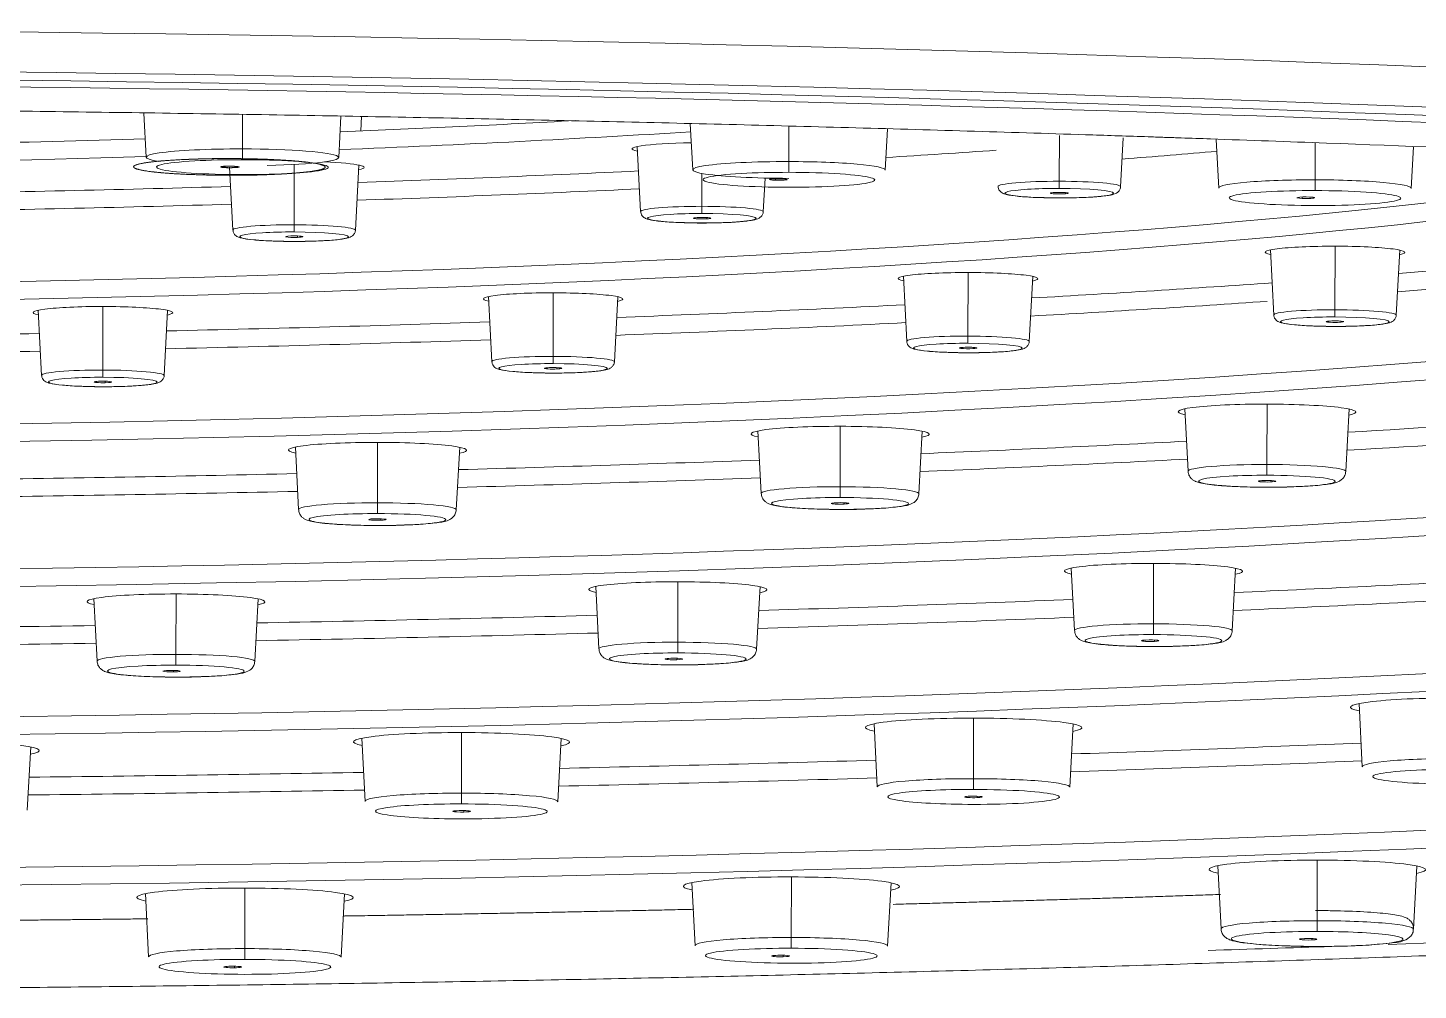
# Model space of a CAD drawing. Extents: x 16539 to 19738, y -91 to 2224.
# Drawn here: x 17531.93 to 17571.86, y 1192.74 to 1220.38 of the extents above; entities that cross this region are included whole.
import ezdxf

# ---------------------------------------------------------------- set-up
doc = ezdxf.new("R2010")
doc.units = 0
doc.header["$LTSCALE"] = 10
doc.header["$MEASUREMENT"] = 0
doc.layers.add('1', color=7, linetype='CONTINUOUS')

msp = doc.modelspace()

# ---------------------------------------------------------------- linework, layer by layer
at = {"layer": '1', "color": 7, "linetype": 'Continuous', "lineweight": 18}
for p, q in [((17535.264, 1217.926), (17535.328, 1216.664)), ((17540.858, 1216.656), (17540.922, 1217.842)), ((17541.491, 1217.418), (17541.514, 1217.829)), ((17550.955, 1217.627), (17551.023, 1216.301)), ((17556.553, 1216.293), (17556.616, 1217.471)), ((17563.313, 1215.817), (17563.389, 1217.222)), ((17566.061, 1217.177), (17566.132, 1215.777)), ((17549.433, 1216.972), (17549.529, 1215.102)), ((17571.662, 1215.769), (17571.726, 1216.96)), ((17537.725, 1216.38), (17537.817, 1214.572)), ((17541.337, 1214.567), (17541.438, 1216.437)), ((17553.049, 1215.097), (17553.101, 1216.066)), ((17567.615, 1214.002), (17567.711, 1212.132)), ((17571.231, 1212.127), (17571.332, 1213.997)), ((17557.075, 1213.246), (17557.171, 1211.376)), ((17560.691, 1211.371), (17560.792, 1213.241)), ((17545.159, 1212.663), (17545.255, 1210.792)), ((17548.774, 1210.787), (17548.875, 1212.657)), ((17532.228, 1212.27), (17532.324, 1210.4)), ((17535.844, 1210.395), (17535.945, 1212.265)), ((17565.159, 1209.44), (17565.251, 1207.644)), ((17569.781, 1207.638), (17569.878, 1209.434)), ((17552.899, 1208.802), (17552.991, 1207.006)), ((17557.52, 1207), (17557.617, 1208.796)), ((17539.613, 1208.341), (17539.705, 1206.545)), ((17544.235, 1206.539), (17544.332, 1208.334)), ((17561.898, 1204.865), (17561.99, 1203.069)), ((17566.52, 1203.063), (17566.617, 1204.859)), ((17548.238, 1204.339), (17548.33, 1202.543)), ((17552.86, 1202.536), (17552.957, 1204.332)), ((17533.826, 1203.988), (17533.918, 1202.192)), ((17538.448, 1202.186), (17538.545, 1203.981)), ((17570.162, 1200.975), (17570.254, 1199.159)), ((17556.232, 1200.396), (17556.325, 1198.58)), ((17561.855, 1198.572), (17561.953, 1200.388)), ((17541.524, 1199.981), (17541.617, 1198.165)), ((17547.147, 1198.157), (17547.245, 1199.973)), ((17531.913, 1197.914), (17532.011, 1199.73)), ((17566.104, 1196.318), (17566.197, 1194.502)), ((17571.727, 1194.494), (17571.825, 1196.31)), ((17550.998, 1195.836), (17551.091, 1194.02)), ((17556.62, 1194.012), (17556.719, 1195.827)), ((17535.305, 1195.516), (17535.398, 1193.7)), ((17540.928, 1193.692), (17541.026, 1195.508))]:
    msp.add_line(p, q, dxfattribs=at)
at = {"layer": '1', "color": 7, "linetype": 'Continuous', "lineweight": 13}
for p, q in [((17538.092, 1216.902), (17538.094, 1217.888)), ((17553.789, 1217.555), (17553.787, 1216.539)), ((17561.553, 1215.973), (17561.555, 1217.29)), ((17568.898, 1217.069), (17568.897, 1216.015)), ((17539.577, 1214.724), (17539.579, 1216.456)), ((17551.288, 1215.253), (17551.29, 1216.199)), ((17553.405, 1216.002), (17553.401, 1216.044)), ((17561.732, 1215.616), (17561.735, 1215.647)), ((17568.528, 1215.481), (17568.523, 1215.521)), ((17551.431, 1214.893), (17551.433, 1214.93)), ((17539.676, 1214.362), (17539.678, 1214.402)), ((17569.47, 1212.284), (17569.473, 1214.109)), ((17558.93, 1211.527), (17558.933, 1213.352)), ((17547.014, 1210.944), (17547.017, 1212.769)), ((17534.083, 1210.552), (17534.086, 1212.377)), ((17569.65, 1211.926), (17569.652, 1211.957)), ((17559.077, 1211.167), (17559.079, 1211.203)), ((17547.123, 1210.582), (17547.125, 1210.622)), ((17534.152, 1210.189), (17534.153, 1210.231)), ((17567.515, 1207.839), (17567.518, 1209.574)), ((17555.255, 1207.201), (17555.257, 1208.936)), ((17541.97, 1206.74), (17541.972, 1208.475)), ((17567.668, 1207.377), (17567.665, 1207.341)), ((17555.375, 1206.741), (17555.372, 1206.702)), ((17542.053, 1206.281), (17542.051, 1206.239)), ((17564.254, 1203.265), (17564.257, 1204.999)), ((17550.595, 1202.738), (17550.597, 1204.473)), ((17536.182, 1202.387), (17536.185, 1204.122)), ((17564.287, 1202.799), (17564.284, 1202.761)), ((17550.575, 1202.275), (17550.573, 1202.234)), ((17536.109, 1201.926), (17536.108, 1201.883)), ((17559.089, 1198.818), (17559.092, 1200.557)), ((17544.384, 1200.142), (17544.382, 1198.403)), ((17559.191, 1198.315), (17559.189, 1198.274)), ((17544.452, 1197.901), (17544.45, 1197.858)), ((17568.961, 1194.74), (17568.962, 1196.479)), ((17553.857, 1195.997), (17553.855, 1194.258)), ((17538.165, 1195.678), (17538.162, 1193.938)), ((17568.804, 1194.227), (17568.802, 1194.186)), ((17553.626, 1193.747), (17553.625, 1193.705)), ((17537.863, 1193.432), (17537.862, 1193.388))]:
    msp.add_line(p, q, dxfattribs=at)
for centre, major_axis, ratio, start_param, end_param in [((17513.616, 1207.315), (149.898, -0.213), 0.087156, 0.033277, 1.571185), ((17538.092, 1216.892), (0, -0.3), 0.000387, 4.677482, 5.897809), ((17538.093, 1216.378), (2.465, -0.004), 0.087156, 2.158417, 4.712778), ((17538.093, 1216.378), (2.465, -0.004), 0.087156, 4.712778, 7.216234), ((17553.787, 1216.529), (0, 0.3), 0.000387, 1.53589, 3.054326), ((17553.787, 1216.015), (2.465, -0.004), 0.087156, 2.158417, 4.712778), ((17553.787, 1216.015), (2.465, -0.004), 0.087156, 4.712778, 7.216234), ((17561.553, 1215.82), (1.76, -0.003), 0.087156, 1.571185, 3.146155), ((17561.553, 1215.966), (0, -0.2), 0.000387, 4.677482, 6.195919), ((17561.553, 1215.82), (1.76, -0.003), 0.087156, 6.278617, 7.85437), ((17568.897, 1216.004), (0, 0.3), 0.000387, 1.53589, 3.054326), ((17561.553, 1215.631), (1.56, -0.002), 0.087156, 2.193957, 4.712778), ((17561.553, 1215.631), (1.56, -0.002), 0.087156, 4.712778, 7.85437), ((17568.897, 1215.491), (2.465, -0.004), 0.087156, 2.174901, 4.712729), ((17568.897, 1215.491), (2.465, -0.004), 0.087156, 4.712729, 7.216224), ((17551.289, 1215.1), (1.76, -0.003), 0.087156, 1.571185, 3.146155), ((17551.288, 1215.246), (0, -0.2), 0.000387, 4.677482, 6.195919), ((17551.289, 1215.1), (1.76, -0.003), 0.087156, 6.278617, 7.85437), ((17539.577, 1214.57), (1.76, -0.003), 0.087156, 1.571185, 3.146155), ((17539.577, 1214.717), (0, 0.2), 0.000387, 1.53589, 3.054326), ((17539.577, 1214.57), (1.76, -0.003), 0.087156, 6.278617, 7.85437), ((17551.289, 1214.911), (1.56, -0.002), 0.087156, 2.193957, 4.712778), ((17551.289, 1214.911), (1.56, -0.002), 0.087156, 4.712778, 7.85437), ((17539.577, 1214.382), (1.56, -0.002), 0.087156, 2.193957, 4.712778), ((17539.577, 1214.382), (1.56, -0.002), 0.087156, 4.712778, 7.85437), ((17569.471, 1212.13), (1.76, -0.003), 0.087156, 1.571185, 3.146155), ((17569.47, 1211.941), (1.56, -0.002), 0.087156, 2.193957, 4.712778), ((17569.47, 1212.277), (0, -0.2), 0.000387, 4.677482, 6.195919), ((17569.471, 1212.13), (1.76, -0.003), 0.087156, 6.278617, 7.85437), ((17569.47, 1211.941), (1.56, -0.002), 0.087156, 4.712778, 7.85437), ((17558.931, 1211.374), (1.76, -0.003), 0.087156, 1.571185, 3.146155), ((17558.93, 1211.52), (0, -0.2), 0.000387, 4.677482, 6.195919), ((17558.931, 1211.374), (1.76, -0.003), 0.087156, 6.278617, 7.85437), ((17558.93, 1211.185), (1.56, -0.002), 0.087156, 2.193957, 4.712778), ((17558.93, 1211.185), (1.56, -0.002), 0.087156, 4.712778, 7.85437), ((17547.014, 1210.791), (1.76, -0.003), 0.087156, 1.571185, 3.146155), ((17547.014, 1210.937), (0, -0.2), 0.000387, 4.677482, 6.195919), ((17547.014, 1210.791), (1.76, -0.003), 0.087156, 6.278617, 7.85437), ((17547.014, 1210.602), (1.56, -0.002), 0.087156, 4.712778, 7.85437), ((17534.084, 1210.398), (1.76, -0.003), 0.087156, 1.571185, 3.146155), ((17534.083, 1210.209), (1.56, -0.002), 0.087156, 2.193957, 4.712778), ((17534.083, 1210.545), (0, -0.2), 0.000387, 4.677482, 6.195919), ((17534.084, 1210.398), (1.76, -0.003), 0.087156, 6.278617, 7.85437), ((17534.083, 1210.209), (1.56, -0.002), 0.087156, 4.712778, 7.85437), ((17547.014, 1210.602), (1.56, -0.002), 0.087156, 2.193957, 4.712778), ((17567.516, 1207.642), (2.265, -0.003), 0.087156, 1.571185, 3.146151), ((17567.515, 1207.829), (0, -0.3), 0.000387, 4.677482, 6.195919), ((17567.516, 1207.642), (2.265, -0.003), 0.087156, 6.278614, 7.85437), ((17567.515, 1207.359), (1.965, -0.003), 0.087156, 4.712778, 7.85437), ((17555.255, 1207.004), (2.265, -0.003), 0.087156, 1.571185, 3.146151), ((17555.255, 1207.191), (0, -0.3), 0.000387, 4.677482, 6.195919), ((17555.255, 1207.004), (2.265, -0.003), 0.087156, 6.278614, 7.85437), ((17567.515, 1207.359), (1.965, -0.003), 0.087156, 2.157828, 4.712778), ((17541.97, 1206.543), (2.265, -0.003), 0.087156, 1.571185, 3.146151), ((17541.97, 1206.73), (0, -0.3), 0.000387, 4.677482, 6.195919), ((17541.97, 1206.543), (2.265, -0.003), 0.087156, 6.278614, 7.85437), ((17555.255, 1206.721), (1.965, -0.003), 0.087156, 2.157828, 4.712778), ((17555.255, 1206.721), (1.965, -0.003), 0.087156, 4.712778, 7.85437), ((17541.97, 1206.26), (1.965, -0.003), 0.087156, 2.157828, 4.712778), ((17541.97, 1206.26), (1.965, -0.003), 0.087156, 4.712778, 7.85437), ((17564.255, 1203.067), (2.265, -0.003), 0.087156, 1.571185, 3.146151), ((17564.254, 1203.254), (0, 0.3), 0.000387, 1.53589, 3.054326), ((17564.255, 1203.067), (2.265, -0.003), 0.087156, 6.278614, 7.85437), ((17550.595, 1202.54), (2.265, -0.003), 0.087156, 1.571185, 3.146151), ((17550.595, 1202.727), (0, 0.3), 0.000387, 1.53589, 3.054326), ((17550.595, 1202.54), (2.265, -0.003), 0.087156, 6.278614, 7.85437), ((17564.255, 1202.784), (1.965, -0.003), 0.087156, 2.157828, 4.712778), ((17564.255, 1202.784), (1.965, -0.003), 0.087156, 4.712778, 7.85437), ((17536.183, 1202.19), (2.265, -0.003), 0.087156, 1.571185, 3.146151), ((17536.182, 1202.377), (0, 0.3), 0.000387, 1.53589, 3.054326), ((17536.183, 1202.19), (2.265, -0.003), 0.087156, 6.278614, 7.85437), ((17550.595, 1202.257), (1.965, -0.003), 0.087156, 2.157828, 4.712778), ((17550.595, 1202.257), (1.965, -0.003), 0.087156, 4.712778, 7.85437), ((17536.182, 1201.907), (1.965, -0.003), 0.087156, 2.157828, 4.712778), ((17536.182, 1201.907), (1.965, -0.003), 0.087156, 4.712778, 7.85437), ((17559.089, 1198.807), (0, -0.3), 0.000387, 4.677482, 6.195919), ((17573.019, 1198.873), (2.465, -0.004), 0.087156, 2.158417, 4.712778), ((17544.382, 1198.393), (0, 0.3), 0.000387, 1.53589, 3.054326), ((17559.089, 1198.294), (2.465, -0.004), 0.087156, 4.712778, 7.216234), ((17544.382, 1197.879), (2.465, -0.004), 0.087156, 4.712778, 7.216234), ((17568.962, 1194.499), (2.765, -0.004), 0.087156, 1.57128, 3.146151), ((17568.961, 1194.216), (2.465, -0.004), 0.087156, 2.158434, 4.712778), ((17568.961, 1194.73), (0, -0.3), 0.000528, 4.677482, 6.195919), ((17568.962, 1194.499), (2.765, -0.004), 0.087156, 6.278617, 7.854465), ((17553.855, 1194.247), (0, 0.3), 0.000387, 1.53589, 3.054326), ((17568.961, 1194.216), (2.465, -0.004), 0.087156, 4.712778, 6.87164), ((17538.162, 1193.414), (2.465, -0.004), 0.087156, 2.158417, 4.712778), ((17538.162, 1193.928), (0, 0.3), 0.000387, 1.53589, 3.054326), ((17538.162, 1193.414), (2.465, -0.004), 0.087156, 4.712778, 7.216234), ((17553.855, 1193.734), (2.465, -0.004), 0.087156, 2.158417, 4.712778), ((17553.855, 1193.734), (2.465, -0.004), 0.087156, 4.712778, 7.216234)]:
    msp.add_ellipse(centre, major_axis=major_axis, ratio=ratio, start_param=start_param, end_param=end_param, dxfattribs=at)
at = {"layer": '1', "color": 7, "linetype": 'Continuous', "lineweight": 18}
for centre, major_axis, ratio, start_param, end_param in [((17513.614, 1206.23), (149.122, -0.212), 0.087156, 0.119671, 1.571185), ((17513.614, 1206.062), (-148.362, 0.211), 0.087156, 1.968057, 4.712778), ((17513.614, 1205.925), (-147.742, 0.21), 0.087156, 2.736961, 4.712778), ((17513.637, 1222.331), (-62.469, 0.089), 0.087156, 2.022544, 2.146882), ((17513.637, 1222.331), (-62.469, 0.089), 0.087156, 1.744709, 1.925105), ((17513.637, 1221.866), (-62.968, 0.089), 0.087156, 2.018224, 2.205541), ((17538.093, 1216.661), (2.765, -0.004), 0.087156, 1.571185, 3.660344), ((17538.093, 1216.661), (2.765, -0.004), 0.087156, 4.972892, 7.85437), ((17551.291, 1216.904), (2.005, -0.003), 0.087156, 1.725221, 3.535417), ((17513.637, 1221.866), (-73.032, 0.104), 0.087156, 2.199405, 2.254138), ((17513.636, 1221.401), (-73.531, 0.104), 0.087156, 2.313484, 2.364977), ((17513.637, 1221.866), (-62.968, 0.089), 0.087156, 1.571185, 1.922602), ((17513.633, 1219.342), (-73.669, 0.105), 0.087156, 1.571185, 2.693323), ((17538.093, 1216.378), (2.465, -0.004), 0.087156, 1.571185, 2.158417), ((17537.747, 1216.383), (-0.254, 0), 0.087481, 4.530695, 7.672288), ((17537.747, 1216.383), (-0.254, 0), 0.087481, 1.389103, 4.530695), ((17538.093, 1216.378), (2.465, -0.004), 0.087156, 0.933049, 1.571185), ((17539.58, 1216.374), (2.005, -0.003), 0.087156, 5.889353, 7.408804), ((17553.788, 1216.298), (2.765, -0.004), 0.087156, 1.571185, 4.712778), ((17553.788, 1216.298), (2.765, -0.004), 0.087156, 6.278616, 7.85437), ((17513.632, 1218.877), (-74.168, 0.105), 0.087156, 1.571185, 2.690966), ((17513.637, 1221.866), (-73.032, 0.104), 0.087156, 1.961086, 2.083755), ((17553.787, 1216.015), (2.465, -0.004), 0.087156, 1.571185, 2.158417), ((17553.481, 1216.023), (-0.254, 0), 0.087442, 4.40925, 7.550842), ((17553.481, 1216.023), (-0.254, 0), 0.087442, 1.267657, 4.40925), ((17553.787, 1216.015), (2.465, -0.004), 0.087156, 0.933049, 1.571185), ((17568.897, 1215.774), (2.765, -0.004), 0.087156, 1.571185, 3.146155), ((17568.897, 1215.774), (2.765, -0.004), 0.087156, 6.278616, 7.85437), ((17513.637, 1221.866), (-73.032, 0.104), 0.087156, 1.778726, 1.907483), ((17513.636, 1221.401), (-73.531, 0.104), 0.087156, 1.957895, 2.080368), ((17561.553, 1215.631), (1.56, -0.002), 0.087156, 1.571185, 2.193957), ((17561.554, 1215.632), (-0.252, 0), 0.087156, 5.49867, 8.640263), ((17561.554, 1215.632), (-0.252, 0), 0.087156, 2.357077, 5.49867), ((17568.897, 1215.491), (2.465, -0.004), 0.087156, 1.571185, 2.174901), ((17568.633, 1215.501), (-0.254, 0), 0.087386, 4.287872, 7.429464), ((17568.633, 1215.501), (-0.254, 0), 0.087386, 1.146279, 4.287872), ((17568.897, 1215.491), (2.465, -0.004), 0.087156, 0.933039, 1.571185), ((17513.636, 1221.401), (-73.531, 0.104), 0.087156, 1.77691, 1.905519), ((17551.289, 1214.911), (1.56, -0.002), 0.087156, 1.571185, 2.193957), ((17551.291, 1214.912), (-0.251, 0), 0.087188, 5.302283, 8.443876), ((17551.291, 1214.912), (-0.251, 0), 0.087188, 2.16069, 5.302283), ((17539.577, 1214.382), (1.56, -0.002), 0.087156, 1.571185, 2.193957), ((17539.58, 1214.382), (-0.251, 0), 0.087216, 5.105827, 8.247419), ((17539.58, 1214.382), (-0.251, 0), 0.087216, 1.964234, 5.105827), ((17513.628, 1215.888), (-86.368, 0.123), 0.087156, 1.571185, 2.912056), ((17513.629, 1216.353), (-85.869, 0.122), 0.087156, 1.571185, 2.844119), ((17569.473, 1213.934), (2.005, -0.003), 0.087156, 1.571185, 3.535417), ((17569.473, 1213.934), (2.005, -0.003), 0.087156, 5.889353, 7.85437), ((17513.625, 1213.365), (-99.069, 0.141), 0.087156, 1.571185, 3.208102), ((17513.632, 1218.877), (-85.232, 0.121), 0.087156, 2.313975, 2.400762), ((17558.933, 1213.178), (2.005, -0.003), 0.087156, 1.571185, 3.535417), ((17558.933, 1213.178), (2.005, -0.003), 0.087156, 5.889353, 7.85437), ((17513.632, 1218.412), (-85.731, 0.122), 0.087156, 2.308232, 2.394871), ((17547.017, 1212.595), (2.005, -0.003), 0.087156, 1.571185, 3.535417), ((17547.017, 1212.595), (2.005, -0.003), 0.087156, 5.889353, 7.85437), ((17513.632, 1218.877), (-85.232, 0.121), 0.087156, 2.156798, 2.257574), ((17534.086, 1212.202), (2.005, -0.003), 0.087156, 1.571185, 3.535417), ((17534.086, 1212.202), (2.005, -0.003), 0.087156, 5.889353, 7.85437), ((17513.632, 1218.877), (-85.232, 0.121), 0.087156, 1.996822, 2.106336), ((17513.632, 1218.412), (-85.731, 0.122), 0.087156, 2.152576, 2.250702), ((17513.624, 1212.9), (-99.568, 0.141), 0.087156, 1.571185, 3.069185), ((17513.632, 1218.877), (-85.232, 0.121), 0.087156, 1.835422, 1.950287), ((17513.632, 1218.412), (-85.731, 0.122), 0.087156, 1.993827, 2.103292), ((17569.47, 1211.941), (1.56, -0.002), 0.087156, 1.571185, 2.193957), ((17569.472, 1211.942), (-0.252, 0), 0.087155, 5.498937, 8.64053), ((17569.472, 1211.942), (-0.252, 0), 0.087155, 2.357345, 5.498937), ((17513.632, 1218.877), (-85.232, 0.121), 0.087156, 1.673532, 1.791293), ((17513.632, 1218.412), (-85.731, 0.122), 0.087156, 1.833508, 1.948323), ((17558.93, 1211.185), (1.56, -0.002), 0.087156, 1.571185, 2.193957), ((17558.933, 1211.186), (-0.252, 0), 0.087197, 5.324362, 8.465954), ((17558.933, 1211.186), (-0.252, 0), 0.087197, 2.182769, 5.324362), ((17513.632, 1218.412), (-85.731, 0.122), 0.087156, 1.6726, 1.790311), ((17547.014, 1210.602), (1.56, -0.002), 0.087156, 1.571185, 2.193957), ((17513.62, 1209.911), (-113.768, 0.162), 0.087156, 1.571185, 3.218116), ((17534.083, 1210.209), (1.56, -0.002), 0.087156, 1.571185, 2.193957), ((17547.017, 1210.602), (-0.252, 0), 0.087234, 5.149705, 8.291298), ((17547.017, 1210.602), (-0.252, 0), 0.087234, 2.008113, 5.149705), ((17513.62, 1210.376), (-113.269, 0.161), 0.087156, 1.571185, 3.147381), ((17534.087, 1210.21), (-0.252, 0), 0.087262, 4.974982, 8.116575), ((17534.087, 1210.21), (-0.252, 0), 0.087262, 1.83339, 4.974982), ((17567.518, 1209.351), (2.555, -0.004), 0.087156, 1.571185, 3.544449), ((17567.518, 1209.351), (2.555, -0.004), 0.087156, 5.880321, 7.85437), ((17513.628, 1215.888), (-98.432, 0.14), 0.087156, 2.178789, 2.259145), ((17555.258, 1208.714), (2.555, -0.004), 0.087156, 1.571185, 3.544449), ((17555.258, 1208.714), (2.555, -0.004), 0.087156, 5.880321, 7.85437), ((17541.973, 1208.252), (2.555, -0.004), 0.087156, 1.571185, 3.544449), ((17541.973, 1208.252), (2.555, -0.004), 0.087156, 5.880321, 7.85437), ((17513.628, 1215.888), (-98.432, 0.14), 0.087156, 2.033834, 2.122485), ((17513.627, 1215.424), (-98.931, 0.141), 0.087156, 2.17496, 2.255365), ((17513.615, 1206.923), (-128.968, 0.183), 0.087156, 1.571185, 3.274026), ((17513.616, 1207.388), (-128.469, 0.183), 0.087156, 1.571185, 3.214582), ((17513.628, 1215.888), (-98.432, 0.14), 0.087156, 1.887799, 1.981801), ((17513.627, 1215.424), (-98.931, 0.141), 0.087156, 2.031036, 2.119687), ((17513.628, 1215.888), (-98.432, 0.14), 0.087156, 1.741273, 1.838515), ((17567.515, 1207.359), (1.965, -0.003), 0.087156, 1.571185, 2.157829), ((17513.627, 1215.424), (-98.931, 0.141), 0.087156, 1.885835, 1.979887), ((17567.517, 1207.359), (-0.253, 0), 0.087208, 5.342035, 8.483628), ((17567.517, 1207.359), (-0.253, 0), 0.087208, 2.200443, 5.342035), ((17513.627, 1215.424), (-98.931, 0.141), 0.087156, 1.740144, 1.837435), ((17555.255, 1206.721), (1.965, -0.003), 0.087156, 1.571185, 2.157829), ((17555.257, 1206.722), (-0.253, 0), 0.087255, 5.184816, 8.326409), ((17555.257, 1206.722), (-0.253, 0), 0.087255, 2.043223, 5.184816), ((17541.97, 1206.26), (1.965, -0.003), 0.087156, 1.571185, 2.157829), ((17541.972, 1206.26), (-0.253, 0), 0.087293, 5.027518, 8.169111), ((17541.972, 1206.26), (-0.253, 0), 0.087293, 1.885926, 5.027518), ((17564.257, 1204.777), (2.555, -0.004), 0.087156, 1.571185, 3.544449), ((17564.257, 1204.777), (2.555, -0.004), 0.087156, 5.880321, 7.85437), ((17550.598, 1204.25), (2.555, -0.004), 0.087156, 1.571185, 3.544449), ((17550.598, 1204.25), (2.555, -0.004), 0.087156, 5.880321, 7.85437), ((17513.624, 1212.9), (-112.632, 0.16), 0.087156, 2.060439, 2.142808), ((17536.185, 1203.899), (2.555, -0.004), 0.087156, 1.571185, 3.544449), ((17536.185, 1203.899), (2.555, -0.004), 0.087156, 5.880321, 7.85437), ((17513.624, 1212.9), (-112.632, 0.16), 0.087156, 1.927314, 2.014346), ((17513.623, 1212.435), (-113.131, 0.161), 0.087156, 2.057788, 2.13839), ((17513.624, 1212.9), (-112.632, 0.16), 0.087156, 1.658659, 1.75163), ((17513.624, 1212.9), (-112.632, 0.16), 0.087156, 1.793698, 1.883724), ((17513.623, 1212.435), (-113.131, 0.161), 0.087156, 1.925449, 2.01253), ((17513.623, 1212.435), (-113.131, 0.161), 0.087156, 1.792471, 1.882546), ((17564.255, 1202.784), (1.965, -0.003), 0.087156, 1.571185, 2.157829), ((17564.163, 1202.78), (-0.253, 0), 0.087275, 5.213991, 8.355584), ((17564.163, 1202.78), (-0.253, 0), 0.087275, 2.072399, 5.213991), ((17513.623, 1212.435), (-113.131, 0.161), 0.087156, 1.658021, 1.75109), ((17550.595, 1202.257), (1.965, -0.003), 0.087156, 1.571185, 2.157829), ((17536.182, 1201.907), (1.965, -0.003), 0.087156, 1.571185, 2.157829), ((17550.484, 1202.254), (-0.253, 0), 0.087323, 5.070848, 8.212441), ((17550.484, 1202.254), (-0.253, 0), 0.087323, 1.929256, 5.070848), ((17536.054, 1201.905), (-0.253, 0), 0.087358, 4.927636, 8.069228), ((17536.054, 1201.905), (-0.253, 0), 0.087358, 1.786043, 4.927636), ((17573.022, 1200.866), (3.105, -0.004), 0.087156, 1.571185, 3.550143), ((17559.092, 1200.286), (3.105, -0.004), 0.087156, 1.571185, 3.550143), ((17559.092, 1200.286), (3.105, -0.004), 0.087156, 5.874578, 7.85437), ((17544.385, 1199.872), (3.105, -0.004), 0.087156, 1.571185, 3.550143), ((17544.385, 1199.872), (3.105, -0.004), 0.087156, 5.874578, 7.85437), ((17529.151, 1199.629), (3.105, -0.004), 0.087156, 5.874578, 7.85437), ((17513.62, 1209.911), (-127.832, 0.182), 0.087156, 1.958288, 2.029612), ((17513.62, 1209.911), (-127.832, 0.182), 0.087156, 1.836748, 1.911262), ((17513.619, 1209.446), (-128.331, 0.182), 0.087156, 1.956472, 2.027943), ((17573.019, 1199.156), (2.765, -0.004), 0.087156, 1.571185, 3.146155), ((17513.62, 1209.911), (-127.832, 0.182), 0.087156, 1.714962, 1.791391), ((17513.619, 1209.446), (-128.331, 0.182), 0.087156, 1.835471, 1.910084), ((17559.09, 1198.577), (2.765, -0.004), 0.087156, 1.571185, 3.146155), ((17559.09, 1198.577), (2.765, -0.004), 0.087156, 6.278616, 7.85437), ((17573.019, 1198.873), (2.465, -0.004), 0.087156, 1.571185, 2.158417), ((17513.619, 1209.446), (-128.331, 0.182), 0.087156, 1.714177, 1.790753), ((17544.382, 1198.162), (2.765, -0.004), 0.087156, 1.571185, 3.146155), ((17544.382, 1198.162), (2.765, -0.004), 0.087156, 6.278616, 7.85437), ((17559.089, 1198.294), (2.465, -0.004), 0.087156, 1.571185, 4.712778), ((17559.089, 1198.294), (2.465, -0.004), 0.087156, 0.933049, 1.571185), ((17544.382, 1197.879), (2.465, -0.004), 0.087156, 1.571185, 4.712778), ((17544.382, 1197.879), (2.465, -0.004), 0.087156, 0.933049, 1.571185), ((17559.091, 1198.294), (-0.253, 0), 0.087354, 5.106633, 8.248226), ((17559.091, 1198.294), (-0.253, 0), 0.087354, 1.965041, 5.106633), ((17544.385, 1197.88), (-0.253, 0), 0.087398, 4.975396, 8.116988), ((17544.385, 1197.88), (-0.253, 0), 0.087398, 1.833803, 4.975396), ((17568.964, 1196.209), (3.105, -0.004), 0.087156, 1.571185, 3.550192), ((17568.964, 1196.209), (3.105, -0.004), 0.087156, 5.874578, 7.85437), ((17553.858, 1195.726), (3.105, -0.004), 0.087156, 1.571185, 3.550192), ((17553.858, 1195.726), (3.105, -0.004), 0.087156, 5.874578, 7.85437), ((17538.165, 1195.407), (3.105, -0.004), 0.087156, 1.571185, 3.550192), ((17538.165, 1195.407), (3.105, -0.004), 0.087156, 5.874578, 7.85437), ((17568.961, 1194.216), (2.465, -0.004), 0.087156, 1.571327, 2.158434), ((17568.961, 1194.216), (2.465, -0.004), 0.087156, 0.588454, 1.571327), ((17553.856, 1194.017), (2.765, -0.004), 0.087156, 1.571185, 3.146155), ((17553.855, 1193.734), (2.465, -0.004), 0.087156, 1.571185, 2.158417), ((17553.855, 1193.734), (2.465, -0.004), 0.087156, 0.933049, 1.571185), ((17553.856, 1194.017), (2.765, -0.004), 0.087156, 6.278616, 7.85437), ((17513.614, 1206.062), (-148.362, 0.211), 0.087156, 1.930554, 1.956276), ((17568.697, 1194.207), (-0.254, 0), 0.087385, 5.137686, 8.279278), ((17568.697, 1194.207), (-0.254, 0), 0.087385, 1.996093, 5.137686), ((17538.163, 1193.697), (2.765, -0.004), 0.087156, 1.571185, 3.146155), ((17538.162, 1193.414), (2.465, -0.004), 0.087156, 1.571185, 2.158417), ((17538.163, 1193.697), (2.765, -0.004), 0.087156, 6.278616, 7.85437), ((17538.162, 1193.414), (2.465, -0.004), 0.087156, 0.933049, 1.571185), ((17553.549, 1193.726), (-0.254, 0), 0.087441, 5.016308, 8.157901), ((17553.549, 1193.726), (-0.254, 0), 0.087441, 1.874716, 5.016308), ((17537.816, 1193.41), (-0.254, 0), 0.087481, 4.894863, 8.036456), ((17537.816, 1193.41), (-0.254, 0), 0.087481, 1.75327, 4.894863)]:
    msp.add_ellipse(centre, major_axis=major_axis, ratio=ratio, start_param=start_param, end_param=end_param, dxfattribs=at)
for points, degree, knots in [([(17513.652, 1192.747), (17516.055, 1192.744), (17518.456, 1192.746), (17522.053, 1192.756), (17523.252, 1192.761), (17524.749, 1192.769), (17525.048, 1192.77), (17525.647, 1192.774), (17525.947, 1192.776), (17526.844, 1192.781), (17527.442, 1192.785), (17530.424, 1192.807), (17532.795, 1192.829), (17537.508, 1192.884), (17539.849, 1192.916), (17544.503, 1192.991), (17549.127, 1193.076), (17555.977, 1193.232), (17560.485, 1193.355), (17564.963, 1193.489), (17567.188, 1193.561), (17570.502, 1193.676), (17571.603, 1193.716), (17572.837, 1193.762), (17572.975, 1193.767), (17573.249, 1193.777), (17573.386, 1193.782), (17573.796, 1193.798), (17574.616, 1193.829), (17575.431, 1193.861), (17578.136, 1193.969), (17580.267, 1194.06), (17584.464, 1194.25), (17586.53, 1194.35), (17590.596, 1194.557), (17594.598, 1194.773), (17600.407, 1195.122), (17604.151, 1195.372), (17607.828, 1195.63), (17609.635, 1195.763), (17611.851, 1195.935), (17612.513, 1195.987), (17613.279, 1196.049), (17613.607, 1196.075), (17613.825, 1196.093), (17613.933, 1196.102), (17614.911, 1196.182), (17615.769, 1196.254), (17618.304, 1196.472), (17619.947, 1196.62), (17623.139, 1196.923), (17626.236, 1197.233), (17630.604, 1197.715), (17633.331, 1198.05), (17635.965, 1198.39), (17637.235, 1198.563), (17639.681, 1198.916), (17640.857, 1199.095), (17642.268, 1199.324), (17642.616, 1199.381), (17642.96, 1199.439), (17643.098, 1199.462), (17643.166, 1199.474), (17643.371, 1199.508), (17644.048, 1199.624), (17644.704, 1199.74), (17646.234, 1200.021), (17647.197, 1200.21), (17649.012, 1200.59), (17650.715, 1200.974), (17652.938, 1201.559), (17654.2, 1201.956), (17655.35, 1202.356), (17655.87, 1202.557), (17656.797, 1202.963), (17657.205, 1203.168), (17657.599, 1203.4), (17657.663, 1203.439), (17657.725, 1203.478), (17657.766, 1203.504), (17657.787, 1203.517), (17657.887, 1203.581), (17658.117, 1203.737), (17658.313, 1203.892), (17658.66, 1204.202), (17658.832, 1204.409), (17659.06, 1204.823), (17659.171, 1205.236), (17658.99, 1205.856), (17658.638, 1206.268), (17658.17, 1206.681), (17657.878, 1206.887), (17657.175, 1207.299), (17656.765, 1207.505), (17656.266, 1207.724), (17656.236, 1207.737), (17656.176, 1207.763), (17656.146, 1207.775), (17656.055, 1207.814), (17655.87, 1207.891), (17655.421, 1208.07), (17655.005, 1208.223), (17654.131, 1208.527), (17653.493, 1208.728), (17652.109, 1209.126), (17650.616, 1209.52), (17648.052, 1210.102), (17646.128, 1210.482), (17644.094, 1210.86), (17643.023, 1211.046), (17641.334, 1211.324), (17640.757, 1211.416), (17639.871, 1211.553), (17639.422, 1211.622), (17638.89, 1211.701), (17638.66, 1211.735), (17638.506, 1211.758), (17638.429, 1211.77), (17637.115, 1211.962), (17635.832, 1212.14), (17633.177, 1212.489), (17631.805, 1212.661), (17628.971, 1212.997), (17626.05, 1213.327), (17621.403, 1213.802), (17618.129, 1214.106), (17614.767, 1214.403), (17613.041, 1214.549), (17610.385, 1214.762), (17609.489, 1214.833), (17608.127, 1214.937), (17607.556, 1214.98), (17606.98, 1215.023), (17606.75, 1215.04), (17606.634, 1215.048), (17606.288, 1215.074), (17604.203, 1215.227), (17602.081, 1215.374), (17598.248, 1215.626), (17596.302, 1215.748), (17592.352, 1215.983), (17588.344, 1216.21), (17582.156, 1216.523), (17577.915, 1216.715), (17573.616, 1216.898), (17571.437, 1216.986), (17568.123, 1217.11), (17567.011, 1217.15), (17565.612, 1217.199), (17565.191, 1217.213), (17564.77, 1217.228), (17564.488, 1217.237), (17564.348, 1217.242), (17563.644, 1217.266), (17563.08, 1217.285), (17560.258, 1217.376), (17557.989, 1217.445), (17553.431, 1217.571), (17551.142, 1217.629), (17546.542, 1217.736), (17541.922, 1217.833), (17534.931, 1217.948), (17530.229, 1218.005), (17525.506, 1218.052), (17523.135, 1218.071), (17518.371, 1218.098), (17515.978, 1218.106), (17513.575, 1218.11)], 3, [0, 0, 0, 0, 0.015625, 0.015625, 0.023437, 0.023437, 0.025391, 0.025391, 0.027344, 0.027344, 0.03125, 0.03125, 0.046875, 0.046875, 0.0625, 0.0625, 0.078125, 0.09375, 0.109375, 0.109375, 0.125, 0.125, 0.132812, 0.132812, 0.133789, 0.133789, 0.134766, 0.134766, 0.136719, 0.140625, 0.140625, 0.15625, 0.15625, 0.171875, 0.171875, 0.1875, 0.203125, 0.21875, 0.21875, 0.234375, 0.234375, 0.238281, 0.240234, 0.241211, 0.241211, 0.242187, 0.242187, 0.25, 0.25, 0.265625, 0.265625, 0.28125, 0.296875, 0.3125, 0.3125, 0.328125, 0.328125, 0.34375, 0.34375, 0.347656, 0.348633, 0.348633, 0.349609, 0.349609, 0.351563, 0.359375, 0.359375, 0.375, 0.375, 0.390625, 0.40625, 0.421875, 0.421875, 0.4375, 0.4375, 0.453125, 0.453125, 0.455078, 0.456055, 0.456055, 0.457031, 0.457031, 0.460938, 0.46875, 0.46875, 0.484375, 0.484375, 0.5, 0.515625, 0.53125, 0.53125, 0.546875, 0.546875, 0.5625, 0.5625, 0.563477, 0.563477, 0.564453, 0.564453, 0.566406, 0.570313, 0.578125, 0.578125, 0.59375, 0.59375, 0.609375, 0.625, 0.640625, 0.640625, 0.65625, 0.65625, 0.664063, 0.664063, 0.667969, 0.669922, 0.670898, 0.670898, 0.671875, 0.671875, 0.6875, 0.6875, 0.703125, 0.703125, 0.71875, 0.734375, 0.75, 0.75, 0.765625, 0.765625, 0.773438, 0.773438, 0.777344, 0.77832, 0.77832, 0.779297, 0.779297, 0.78125, 0.796875, 0.796875, 0.8125, 0.8125, 0.828125, 0.84375, 0.859375, 0.859375, 0.875, 0.875, 0.882813, 0.882813, 0.884766, 0.885742, 0.885742, 0.886719, 0.886719, 0.890625, 0.890625, 0.90625, 0.90625, 0.921875, 0.921875, 0.9375, 0.953125, 0.96875, 0.96875, 0.984375, 0.984375, 1, 1, 1, 1]), ([(17538.375, 1216.617), (17537.269, 1216.642), (17536.294, 1216.592), (17535.826, 1216.568), (17535.178, 1216.492), (17534.917, 1216.4), (17535.081, 1216.305), (17535.648, 1216.223), (17536.529, 1216.165), (17537.061, 1216.153)], 2, [0, 0, 0, 0.25, 0.25, 0.375, 0.5, 0.625, 0.75, 0.875, 1, 1, 1]), ([(17538.375, 1216.616), (17537.269, 1216.641), (17536.294, 1216.591), (17535.826, 1216.567), (17535.178, 1216.492), (17534.917, 1216.399), (17535.081, 1216.305), (17535.648, 1216.222), (17536.529, 1216.165), (17537.061, 1216.153)], 2, [0, 0, 0, 0.25, 0.25, 0.375, 0.5, 0.625, 0.75, 0.875, 1, 1, 1]), ([(17537.061, 1216.153), (17538.166, 1216.128), (17539.141, 1216.178), (17539.609, 1216.202), (17540.257, 1216.278), (17540.519, 1216.37), (17540.354, 1216.464), (17539.788, 1216.547), (17538.906, 1216.604), (17538.375, 1216.617)], 2, [0, 0, 0, 0.25, 0.25, 0.375, 0.5, 0.625, 0.75, 0.875, 1, 1, 1]), ([(17537.061, 1216.153), (17538.166, 1216.127), (17539.141, 1216.177), (17539.609, 1216.201), (17540.257, 1216.277), (17540.519, 1216.369), (17540.354, 1216.464), (17539.788, 1216.546), (17538.906, 1216.604), (17538.375, 1216.616)], 2, [0, 0, 0, 0.25, 0.25, 0.375, 0.5, 0.625, 0.75, 0.875, 1, 1, 1]), ([(17559.798, 1215.821), (17559.797, 1215.801), (17559.801, 1215.756), (17559.839, 1215.695), (17559.89, 1215.649), (17559.953, 1215.616), (17560.076, 1215.578), (17560.348, 1215.54), (17560.732, 1215.512), (17560.972, 1215.506), (17561.026, 1215.505)], 3, [0, 0, 0, 0, 0.032458, 0.081052, 0.128513, 0.188395, 0.304996, 0.633148, 0.920833, 1, 1, 1, 1]), ([(17561.553, 1215.494), (17561.727, 1215.494), (17562.086, 1215.499), (17562.601, 1215.522), (17562.968, 1215.564), (17563.12, 1215.595), (17563.223, 1215.646), (17563.284, 1215.711), (17563.315, 1215.778), (17563.311, 1215.814), (17563.31, 1215.819)], 3, [0, 0, 0, 0, 0.19435, 0.426055, 0.662938, 0.843328, 0.90379, 0.94984, 0.992901, 1, 1, 1, 1]), ([(17549.534, 1215.101), (17549.533, 1215.081), (17549.537, 1215.036), (17549.575, 1214.975), (17549.625, 1214.929), (17549.689, 1214.896), (17549.811, 1214.858), (17550.083, 1214.82), (17550.467, 1214.792), (17550.708, 1214.786), (17550.761, 1214.785)], 3, [0, 0, 0, 0, 0.032458, 0.081052, 0.128513, 0.188395, 0.304996, 0.633148, 0.920833, 1, 1, 1, 1]), ([(17551.289, 1214.774), (17551.463, 1214.774), (17551.822, 1214.779), (17552.337, 1214.802), (17552.704, 1214.844), (17552.855, 1214.875), (17552.958, 1214.926), (17553.019, 1214.991), (17553.051, 1215.058), (17553.047, 1215.094), (17553.046, 1215.099)], 3, [0, 0, 0, 0, 0.19435, 0.426055, 0.662938, 0.843328, 0.90379, 0.94984, 0.992901, 1, 1, 1, 1]), ([(17537.822, 1214.571), (17537.822, 1214.552), (17537.825, 1214.506), (17537.863, 1214.445), (17537.914, 1214.4), (17537.977, 1214.366), (17538.1, 1214.328), (17538.372, 1214.291), (17538.756, 1214.262), (17538.996, 1214.256), (17539.05, 1214.255)], 3, [0, 0, 0, 0, 0.032458, 0.081052, 0.128513, 0.188395, 0.304996, 0.633148, 0.920833, 1, 1, 1, 1]), ([(17539.578, 1214.245), (17539.751, 1214.245), (17540.11, 1214.249), (17540.625, 1214.273), (17540.993, 1214.314), (17541.144, 1214.346), (17541.247, 1214.397), (17541.308, 1214.461), (17541.34, 1214.529), (17541.335, 1214.564), (17541.335, 1214.57)], 3, [0, 0, 0, 0, 0.19435, 0.426055, 0.662938, 0.843328, 0.90379, 0.94984, 0.992901, 1, 1, 1, 1]), ([(17567.716, 1212.131), (17567.715, 1212.111), (17567.719, 1212.066), (17567.757, 1212.005), (17567.807, 1211.96), (17567.87, 1211.926), (17567.993, 1211.888), (17568.265, 1211.851), (17568.649, 1211.822), (17568.89, 1211.816), (17568.943, 1211.815)], 3, [0, 0, 0, 0, 0.032458, 0.081052, 0.128513, 0.188395, 0.304996, 0.633148, 0.920833, 1, 1, 1, 1]), ([(17569.471, 1211.805), (17569.644, 1211.804), (17570.004, 1211.809), (17570.519, 1211.833), (17570.886, 1211.874), (17571.037, 1211.906), (17571.14, 1211.956), (17571.201, 1212.021), (17571.233, 1212.088), (17571.229, 1212.124), (17571.228, 1212.129)], 3, [0, 0, 0, 0, 0.19435, 0.426055, 0.662938, 0.843328, 0.90379, 0.94984, 0.992901, 1, 1, 1, 1]), ([(17557.176, 1211.374), (17557.175, 1211.355), (17557.179, 1211.309), (17557.217, 1211.248), (17557.267, 1211.203), (17557.33, 1211.17), (17557.453, 1211.132), (17557.725, 1211.094), (17558.109, 1211.066), (17558.35, 1211.06), (17558.403, 1211.059)], 3, [0, 0, 0, 0, 0.032458, 0.081052, 0.128513, 0.188395, 0.304996, 0.633148, 0.920833, 1, 1, 1, 1]), ([(17558.931, 1211.048), (17559.105, 1211.048), (17559.464, 1211.053), (17559.979, 1211.076), (17560.346, 1211.118), (17560.497, 1211.149), (17560.6, 1211.2), (17560.661, 1211.265), (17560.693, 1211.332), (17560.689, 1211.368), (17560.688, 1211.373)], 3, [0, 0, 0, 0, 0.19435, 0.426055, 0.662938, 0.843328, 0.90379, 0.94984, 0.992901, 1, 1, 1, 1]), ([(17545.259, 1210.791), (17545.259, 1210.772), (17545.263, 1210.726), (17545.3, 1210.665), (17545.351, 1210.62), (17545.414, 1210.586), (17545.537, 1210.548), (17545.809, 1210.511), (17546.193, 1210.482), (17546.433, 1210.477), (17546.487, 1210.476)], 3, [0, 0, 0, 0, 0.032458, 0.081052, 0.128513, 0.188395, 0.304996, 0.633148, 0.920833, 1, 1, 1, 1]), ([(17547.015, 1210.465), (17547.188, 1210.465), (17547.547, 1210.47), (17548.062, 1210.493), (17548.43, 1210.535), (17548.581, 1210.566), (17548.684, 1210.617), (17548.745, 1210.682), (17548.777, 1210.749), (17548.773, 1210.785), (17548.772, 1210.79)], 3, [0, 0, 0, 0, 0.19435, 0.426055, 0.662938, 0.843328, 0.90379, 0.94984, 0.992901, 1, 1, 1, 1]), ([(17532.329, 1210.399), (17532.328, 1210.379), (17532.332, 1210.334), (17532.37, 1210.273), (17532.42, 1210.228), (17532.483, 1210.194), (17532.606, 1210.156), (17532.878, 1210.119), (17533.262, 1210.09), (17533.503, 1210.084), (17533.556, 1210.083)], 3, [0, 0, 0, 0, 0.032458, 0.081052, 0.128513, 0.188395, 0.304996, 0.633148, 0.920833, 1, 1, 1, 1]), ([(17534.084, 1210.073), (17534.258, 1210.073), (17534.617, 1210.077), (17535.132, 1210.101), (17535.499, 1210.142), (17535.65, 1210.174), (17535.753, 1210.225), (17535.814, 1210.289), (17535.846, 1210.357), (17535.842, 1210.392), (17535.841, 1210.397)], 3, [0, 0, 0, 0, 0.19435, 0.426055, 0.662938, 0.843328, 0.90379, 0.94984, 0.992901, 1, 1, 1, 1]), ([(17565.256, 1207.642), (17565.257, 1207.602), (17565.27, 1207.53), (17565.331, 1207.442), (17565.403, 1207.383), (17565.49, 1207.339), (17565.658, 1207.29), (17566.009, 1207.241), (17566.662, 1207.2), (17567.191, 1207.188), (17567.474, 1207.186), (17567.516, 1207.186)], 3, [0, 0, 0, 0, 0.038445, 0.077595, 0.116321, 0.164481, 0.255838, 0.51611, 0.741607, 0.962164, 1, 1, 1, 1]), ([(17568.288, 1207.202), (17568.459, 1207.207), (17568.843, 1207.222), (17569.307, 1207.279), (17569.505, 1207.303), (17569.679, 1207.412), (17569.758, 1207.514), (17569.775, 1207.594), (17569.778, 1207.636)], 3, [0, 0, 0, 0, 0.209948, 0.520573, 0.814998, 0.885414, 0.94542, 1, 1, 1, 1]), ([(17552.995, 1207.004), (17552.997, 1206.964), (17553.01, 1206.892), (17553.071, 1206.804), (17553.143, 1206.745), (17553.23, 1206.701), (17553.398, 1206.652), (17553.749, 1206.603), (17554.402, 1206.562), (17554.931, 1206.55), (17555.214, 1206.548), (17555.256, 1206.548)], 3, [0, 0, 0, 0, 0.038445, 0.077595, 0.116321, 0.164481, 0.255838, 0.51611, 0.741607, 0.962164, 1, 1, 1, 1]), ([(17556.028, 1206.564), (17556.199, 1206.569), (17556.583, 1206.584), (17557.047, 1206.641), (17557.244, 1206.665), (17557.419, 1206.774), (17557.498, 1206.876), (17557.515, 1206.956), (17557.518, 1206.998)], 3, [0, 0, 0, 0, 0.209948, 0.520573, 0.814998, 0.885414, 0.94542, 1, 1, 1, 1]), ([(17539.71, 1206.543), (17539.712, 1206.503), (17539.724, 1206.431), (17539.786, 1206.343), (17539.857, 1206.284), (17539.945, 1206.24), (17540.112, 1206.191), (17540.464, 1206.142), (17541.116, 1206.101), (17541.645, 1206.088), (17541.929, 1206.087), (17541.97, 1206.087)], 3, [0, 0, 0, 0, 0.038445, 0.077595, 0.116321, 0.164481, 0.255838, 0.51611, 0.741607, 0.962164, 1, 1, 1, 1]), ([(17542.743, 1206.103), (17542.914, 1206.107), (17543.297, 1206.122), (17543.762, 1206.18), (17543.959, 1206.203), (17544.134, 1206.313), (17544.212, 1206.415), (17544.229, 1206.494), (17544.233, 1206.537)], 3, [0, 0, 0, 0, 0.209948, 0.520573, 0.814998, 0.885414, 0.94542, 1, 1, 1, 1]), ([(17561.995, 1203.067), (17561.996, 1203.027), (17562.009, 1202.956), (17562.071, 1202.867), (17562.142, 1202.808), (17562.23, 1202.765), (17562.397, 1202.715), (17562.749, 1202.667), (17563.401, 1202.625), (17563.93, 1202.613), (17564.213, 1202.612), (17564.255, 1202.612)], 3, [0, 0, 0, 0, 0.038445, 0.077595, 0.116321, 0.164481, 0.255838, 0.51611, 0.741607, 0.962164, 1, 1, 1, 1]), ([(17565.028, 1202.627), (17565.199, 1202.632), (17565.582, 1202.647), (17566.047, 1202.704), (17566.244, 1202.728), (17566.418, 1202.838), (17566.497, 1202.939), (17566.514, 1203.019), (17566.518, 1203.061)], 3, [0, 0, 0, 0, 0.209948, 0.520573, 0.814998, 0.885414, 0.94542, 1, 1, 1, 1]), ([(17548.335, 1202.54), (17548.337, 1202.501), (17548.349, 1202.429), (17548.411, 1202.341), (17548.482, 1202.282), (17548.57, 1202.238), (17548.737, 1202.188), (17549.089, 1202.14), (17549.741, 1202.098), (17550.27, 1202.086), (17550.554, 1202.085), (17550.595, 1202.085)], 3, [0, 0, 0, 0, 0.038445, 0.077595, 0.116321, 0.164481, 0.255838, 0.51611, 0.741607, 0.962164, 1, 1, 1, 1]), ([(17551.368, 1202.1), (17551.539, 1202.105), (17551.922, 1202.12), (17552.387, 1202.177), (17552.584, 1202.201), (17552.759, 1202.311), (17552.837, 1202.413), (17552.854, 1202.492), (17552.858, 1202.535)], 3, [0, 0, 0, 0, 0.209948, 0.520573, 0.814998, 0.885414, 0.94542, 1, 1, 1, 1]), ([(17533.923, 1202.19), (17533.924, 1202.15), (17533.937, 1202.078), (17533.999, 1201.99), (17534.07, 1201.931), (17534.157, 1201.887), (17534.325, 1201.838), (17534.677, 1201.789), (17535.329, 1201.747), (17535.858, 1201.735), (17536.141, 1201.734), (17536.183, 1201.734)], 3, [0, 0, 0, 0, 0.038445, 0.077595, 0.116321, 0.164481, 0.255838, 0.51611, 0.741607, 0.962164, 1, 1, 1, 1]), ([(17536.956, 1201.75), (17537.127, 1201.754), (17537.51, 1201.769), (17537.974, 1201.827), (17538.172, 1201.85), (17538.346, 1201.96), (17538.425, 1202.062), (17538.442, 1202.141), (17538.445, 1202.184)], 3, [0, 0, 0, 0, 0.209948, 0.520573, 0.814998, 0.885414, 0.94542, 1, 1, 1, 1]), ([(17571.719, 1194.495), (17571.723, 1194.515), (17571.73, 1194.58), (17571.685, 1194.682), (17571.611, 1194.765), (17571.524, 1194.821), (17571.361, 1194.883), (17571.037, 1194.938), (17570.325, 1194.999), (17569.555, 1195.026), (17569.075, 1195.03), (17568.914, 1195.03)], 3, [0, 0, 0, 0, 0.017694, 0.057623, 0.093438, 0.134515, 0.202274, 0.422673, 0.649812, 0.885693, 1, 1, 1, 1]), ([(17566.199, 1194.497), (17566.204, 1194.448), (17566.224, 1194.368), (17566.299, 1194.276), (17566.382, 1194.218), (17566.516, 1194.162), (17566.77, 1194.109), (17567.331, 1194.048), (17567.867, 1194.023), (17568.146, 1194.016)], 3, [0, 0, 0, 0, 0.050771, 0.097145, 0.147765, 0.224648, 0.436918, 0.73951, 1, 1, 1, 1]), ([(17570.748, 1194.069), (17570.884, 1194.077), (17571.254, 1194.121), (17571.429, 1194.132), (17571.641, 1194.281), (17571.715, 1194.391), (17571.72, 1194.466), (17571.719, 1194.495)], 3, [0, 0, 0, 0, 0.257888, 0.762403, 0.864742, 0.95183, 1, 1, 1, 1]), ([(17568.962, 1194), (17569.183, 1194), (17569.698, 1194.005), (17570.35, 1194.028), (17570.659, 1194.058), (17570.748, 1194.069)], 3, [0, 0, 0, 0, 0.320112, 0.784893, 1, 1, 1, 1])]:
    msp.add_open_spline(points, degree=degree, knots=knots, dxfattribs=at)
for points in [[(17537.658, 1216.364), (17537.558, 1216.366), (17537.45, 1216.381), (17537.499, 1216.399), (17537.677, 1216.408), (17537.777, 1216.406)], [(17537.658, 1216.363), (17537.558, 1216.366), (17537.45, 1216.381), (17537.499, 1216.399), (17537.677, 1216.408), (17537.777, 1216.405)], [(17537.777, 1216.406), (17537.878, 1216.403), (17537.985, 1216.388), (17537.936, 1216.37), (17537.759, 1216.361), (17537.658, 1216.364)], [(17537.777, 1216.405), (17537.878, 1216.403), (17537.985, 1216.388), (17537.936, 1216.37), (17537.759, 1216.361), (17537.658, 1216.363)], [(17561.026, 1215.505), (17561.281, 1215.495), (17561.553, 1215.494)], [(17550.761, 1214.785), (17551.016, 1214.774), (17551.289, 1214.774)], [(17539.05, 1214.255), (17539.305, 1214.245), (17539.578, 1214.245)], [(17568.943, 1211.815), (17569.198, 1211.805), (17569.471, 1211.805)], [(17558.403, 1211.059), (17558.658, 1211.048), (17558.931, 1211.048)], [(17546.487, 1210.476), (17546.742, 1210.465), (17547.015, 1210.465)], [(17533.556, 1210.083), (17533.811, 1210.073), (17534.084, 1210.073)], [(17567.516, 1207.186), (17567.942, 1207.183), (17568.288, 1207.202)], [(17555.256, 1206.548), (17555.682, 1206.545), (17556.028, 1206.564)], [(17541.97, 1206.087), (17542.396, 1206.084), (17542.743, 1206.103)], [(17564.255, 1202.612), (17564.681, 1202.608), (17565.028, 1202.627)], [(17550.595, 1202.085), (17551.021, 1202.081), (17551.368, 1202.1)], [(17536.183, 1201.734), (17536.609, 1201.731), (17536.956, 1201.75)], [(17568.146, 1194.016), (17568.513, 1193.996), (17568.962, 1194)]]:
    msp.add_open_spline(points, degree=2, dxfattribs=at)
at = {"layer": '1', "color": 7, "linetype": 'Continuous', "lineweight": 13}
msp.add_open_spline([(17556.78, 1195.209), (17561.538, 1195.336), (17566.178, 1195.492)], degree=2, dxfattribs=at)
for points, knots in [([(17524.592, 1194.699), (17526.009, 1194.707), (17531.414, 1194.746), (17535.372, 1194.794)], [0, 0, 0, 0.261754, 1, 1, 1]), ([(17541.055, 1194.874), (17541.059, 1194.875), (17546.105, 1194.955), (17551.057, 1195.067)], [0, 0, 0, 0.000671, 1, 1, 1])]:
    msp.add_open_spline(points, degree=2, knots=knots, dxfattribs=at)

doc.saveas('drawing.dxf')
